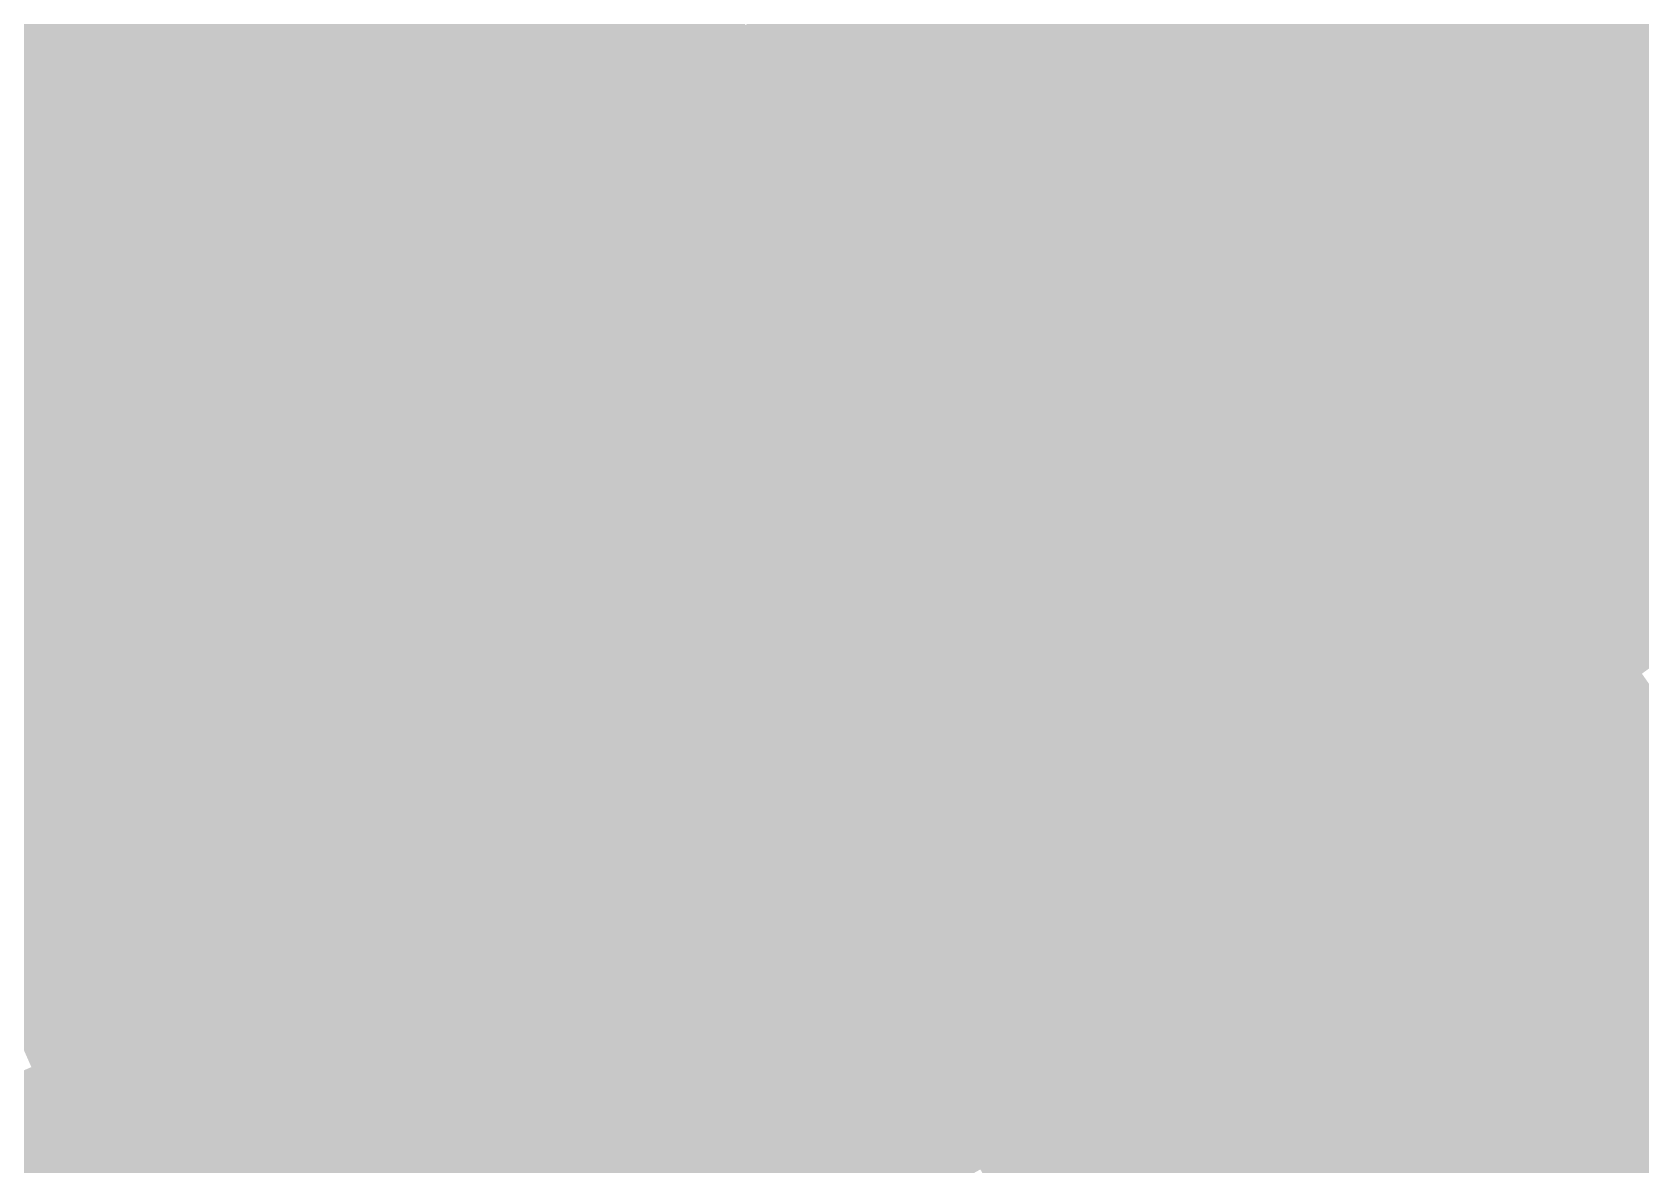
# Model space of a CAD drawing. Header units: inches. Extents: x -266 to 784, y -170 to 213.
# Drawn here: x 49.45 to 74.26, y -113.04 to -95.58 of the extents above; entities that cross this region are included whole.
import ezdxf

# ---------------------------------------------------------------- set-up
doc = ezdxf.new("R2010")
doc.units = ezdxf.units.IN
doc.header["$MEASUREMENT"] = 0

msp = doc.modelspace()

# ---------------------------------------------------------------- linework, layer by layer
at = {"color": 213, "true_color": 0xdd6ece}
msp.add_solid([(72.597328, -93.024878), (73.212559, -93.813225), (70.292518, -94.778489), (70.888217, -95.581696)], dxfattribs=at)
at = {"color": 221, "true_color": 0xee76e4}
msp.add_solid([(65.642134, -93.204669), (66.217942, -94.022254), (63.335007, -94.787536), (63.890577, -95.619005)], dxfattribs=at)
at = {"color": 221, "true_color": 0xe572d9}
msp.add_solid([(69.101119, -93.172074), (69.696819, -93.975281), (66.79375, -94.839838), (67.369558, -95.657423)], dxfattribs=at)
at = {"color": 211, "true_color": 0xfe7afe}
for points in [[(56.037199, -93.492418), (56.551302, -94.350147), (53.725903, -94.839482), (54.218801, -95.709569)], [(53.725903, -94.839482), (54.218801, -95.709569), (51.382244, -96.129418), (51.853641, -97.011339)]]:
    msp.add_solid(points, dxfattribs=at)
at = {"color": 211, "true_color": 0xfb7df6}
msp.add_solid([(59.384736, -93.778746), (59.919733, -94.623599), (57.065405, -95.207876), (57.579507, -96.065604)], dxfattribs=at)
at = {"color": 211, "true_color": 0xfe73fe}
msp.add_solid([(53.233005, -93.969395), (53.725903, -94.839482), (50.910848, -95.247497), (51.382244, -96.129418)], dxfattribs=at)
at = {"color": 221, "true_color": 0xf279eb}
msp.add_solid([(62.779436, -93.956066), (63.335007, -94.787536), (60.454731, -95.468453), (60.989729, -96.313306)], dxfattribs=at)
at = {"color": 221, "true_color": 0xea74e0}
msp.add_solid([(66.217942, -94.022254), (66.79375, -94.839838), (63.890577, -95.619005), (64.446147, -96.450475)], dxfattribs=at)
at = {"color": 213, "true_color": 0xe170d5}
msp.add_solid([(69.696819, -93.975281), (70.292518, -94.778489), (67.369558, -95.657423), (67.945367, -96.475008)], dxfattribs=at)
at = {"color": 213, "true_color": 0xd96cca}
msp.add_solid([(73.212559, -93.813225), (73.827791, -94.601571), (70.888217, -95.581696), (71.483917, -96.384904)], dxfattribs=at)
at = {"color": 211, "true_color": 0xfa6dfe}
msp.add_solid([(50.439451, -94.365575), (50.910848, -95.247497), (48.108412, -95.575), (48.558024, -96.468225)], dxfattribs=at)
at = {"color": 211, "true_color": 0xff7ffd}
msp.add_solid([(56.551302, -94.350147), (57.065405, -95.207876), (54.218801, -95.709569), (54.711699, -96.579656)], dxfattribs=at)
at = {"color": 211, "true_color": 0xf67bf2}
msp.add_solid([(59.919733, -94.623599), (60.454731, -95.468453), (57.579507, -96.065604), (58.09361, -96.923333)], dxfattribs=at)
at = {"color": 213, "true_color": 0xdd6ed1}
msp.add_solid([(70.292518, -94.778489), (70.888217, -95.581696), (67.945367, -96.475008), (68.521175, -97.292593)], dxfattribs=at)
at = {"color": 213, "true_color": 0xd46ac6}
msp.add_solid([(73.827791, -94.601571), (74.443022, -95.389918), (71.483917, -96.384904), (72.079616, -97.188111)], dxfattribs=at)
at = {"color": 221, "true_color": 0xee76e6}
msp.add_solid([(63.335007, -94.787536), (63.890577, -95.619005), (60.989729, -96.313306), (61.524726, -97.15816)], dxfattribs=at)
at = {"color": 221, "true_color": 0xe572db}
msp.add_solid([(66.79375, -94.839838), (67.369558, -95.657423), (64.446147, -96.450475), (65.001717, -97.281945)], dxfattribs=at)
at = {"color": 211, "true_color": 0xfb73fe}
msp.add_solid([(50.910848, -95.247497), (51.382244, -96.129418), (48.558024, -96.468225), (49.007635, -97.361449)], dxfattribs=at)
at = {"color": 211, "true_color": 0xfb7df9}
msp.add_solid([(57.065405, -95.207876), (57.579507, -96.065604), (54.711699, -96.579656), (55.204598, -97.449743)], dxfattribs=at)
at = {"color": 221, "true_color": 0xf279ed}
msp.add_solid([(60.454731, -95.468453), (60.989729, -96.313306), (58.09361, -96.923333), (58.607713, -97.781062)], dxfattribs=at)
at = {"color": 213, "true_color": 0xd068c2}
msp.add_solid([(74.443022, -95.389918), (75.058254, -96.178264), (72.079616, -97.188111), (72.675315, -97.991319)], dxfattribs=at)
at = {"color": 211, "true_color": 0xfd7fff}
msp.add_solid([(54.218801, -95.709569), (54.711699, -96.579656), (51.853641, -97.011339), (52.325038, -97.89326)], dxfattribs=at)
at = {"color": 221, "true_color": 0xea74e2}
msp.add_solid([(63.890577, -95.619005), (64.446147, -96.450475), (61.524726, -97.15816), (62.059724, -98.003014)], dxfattribs=at)
at = {"color": 213, "true_color": 0xe170d7}
msp.add_solid([(67.369558, -95.657423), (67.945367, -96.475008), (65.001717, -97.281945), (65.557287, -98.113414)], dxfattribs=at)
at = {"color": 213, "true_color": 0xd96ccd}
msp.add_solid([(70.888217, -95.581696), (71.483917, -96.384904), (68.521175, -97.292593), (69.096983, -98.110178)], dxfattribs=at)
at = {"color": 211, "true_color": 0xfb7afe}
msp.add_solid([(51.382244, -96.129418), (51.853641, -97.011339), (49.007635, -97.361449), (49.457246, -98.254673)], dxfattribs=at)
at = {"color": 211, "true_color": 0xf67bf5}
msp.add_solid([(57.579507, -96.065604), (58.09361, -96.923333), (55.204598, -97.449743), (55.697496, -98.31983)], dxfattribs=at)
at = {"color": 223, "true_color": 0xcc65be}
msp.add_solid([(75.058254, -96.178264), (75.673486, -96.966611), (72.675315, -97.991319), (73.271014, -98.794526)], dxfattribs=at)
at = {"color": 221, "true_color": 0xee76e9}
msp.add_solid([(60.989729, -96.313306), (61.524726, -97.15816), (58.607713, -97.781062), (59.121816, -98.63879)], dxfattribs=at)
at = {"color": 221, "true_color": 0xe572de}
msp.add_solid([(64.446147, -96.450475), (65.001717, -97.281945), (62.059724, -98.003014), (62.594722, -98.847867)], dxfattribs=at)
at = {"color": 213, "true_color": 0xdd6ed3}
msp.add_solid([(67.945367, -96.475008), (68.521175, -97.292593), (65.557287, -98.113414), (66.112858, -98.944884)], dxfattribs=at)
at = {"color": 213, "true_color": 0xd46ac9}
msp.add_solid([(71.483917, -96.384904), (72.079616, -97.188111), (69.096983, -98.110178), (69.672791, -98.927762)], dxfattribs=at)
at = {"color": 211, "true_color": 0xf97dfb}
msp.add_solid([(54.711699, -96.579656), (55.204598, -97.449743), (52.325038, -97.89326), (52.796435, -98.775182)], dxfattribs=at)
at = {"color": 211, "true_color": 0xfa7fff}
msp.add_solid([(51.853641, -97.011339), (52.325038, -97.89326), (49.457246, -98.254673), (49.906858, -99.147897)], dxfattribs=at)
at = {"color": 211, "true_color": 0xf279f0}
msp.add_solid([(58.09361, -96.923333), (58.607713, -97.781062), (55.697496, -98.31983), (56.190394, -99.189917)], dxfattribs=at)
at = {"color": 223, "true_color": 0xc863ba}
msp.add_solid([(75.673486, -96.966611), (76.288717, -97.754957), (73.271014, -98.794526), (73.866714, -99.597734)], dxfattribs=at)
at = {"color": 221, "true_color": 0xea74e5}
msp.add_solid([(61.524726, -97.15816), (62.059724, -98.003014), (59.121816, -98.63879), (59.635918, -99.496519)], dxfattribs=at)
at = {"color": 213, "true_color": 0xd068c5}
msp.add_solid([(72.079616, -97.188111), (72.675315, -97.991319), (69.672791, -98.927762), (70.248599, -99.745347)], dxfattribs=at)
at = {"color": 211, "true_color": 0xf87afe}
msp.add_solid([(49.007635, -97.361449), (49.457246, -98.254673), (46.603505, -98.534833), (47.03106, -99.438822)], dxfattribs=at)
at = {"color": 211, "true_color": 0xf57bf6}
msp.add_solid([(55.204598, -97.449743), (55.697496, -98.31983), (52.796435, -98.775182), (53.267831, -99.657103)], dxfattribs=at)
at = {"color": 213, "true_color": 0xe170da}
msp.add_solid([(65.001717, -97.281945), (65.557287, -98.113414), (62.594722, -98.847867), (63.129719, -99.692721)], dxfattribs=at)
at = {"color": 213, "true_color": 0xd96ccf}
msp.add_solid([(68.521175, -97.292593), (69.096983, -98.110178), (66.112858, -98.944884), (66.668428, -99.776353)], dxfattribs=at)
at = {"color": 223, "true_color": 0xc361b6}
msp.add_solid([(76.288717, -97.754957), (76.903949, -98.543303), (73.866714, -99.597734), (74.462413, -100.400941)], dxfattribs=at)
at = {"color": 211, "true_color": 0xf67dfb}
msp.add_solid([(52.325038, -97.89326), (52.796435, -98.775182), (49.906858, -99.147897), (50.356469, -100.041122)], dxfattribs=at)
at = {"color": 221, "true_color": 0xee76ec}
msp.add_solid([(58.607713, -97.781062), (59.121816, -98.63879), (56.190394, -99.189917), (56.683292, -100.060004)], dxfattribs=at)
at = {"color": 221, "true_color": 0xe572e1}
msp.add_solid([(62.059724, -98.003014), (62.594722, -98.847867), (59.635918, -99.496519), (60.150021, -100.354247)], dxfattribs=at)
at = {"color": 213, "true_color": 0xcc65c1}
msp.add_solid([(72.675315, -97.991319), (73.271014, -98.794526), (70.248599, -99.745347), (70.824408, -100.562932)], dxfattribs=at)
at = {"color": 213, "true_color": 0xdd6ed6}
msp.add_solid([(65.557287, -98.113414), (66.112858, -98.944884), (63.129719, -99.692721), (63.664717, -100.537574)], dxfattribs=at)
at = {"color": 213, "true_color": 0xd46acb}
msp.add_solid([(69.096983, -98.110178), (69.672791, -98.927762), (66.668428, -99.776353), (67.223998, -100.607823)], dxfattribs=at)
at = {"color": 211, "true_color": 0xf77fff}
msp.add_solid([(49.457246, -98.254673), (49.906858, -99.147897), (47.03106, -99.438822), (47.458615, -100.342812)], dxfattribs=at)
at = {"color": 211, "true_color": 0xf079f2}
msp.add_solid([(55.697496, -98.31983), (56.190394, -99.189917), (53.267831, -99.657103), (53.739228, -100.539024)], dxfattribs=at)
at = {"color": 221, "true_color": 0xea74e8}
msp.add_solid([(59.121816, -98.63879), (59.635918, -99.496519), (56.683292, -100.060004), (57.17619, -100.930091)], dxfattribs=at)
at = {"color": 211, "true_color": 0xf27bf6}
msp.add_solid([(52.796435, -98.775182), (53.267831, -99.657103), (50.356469, -100.041122), (50.80608, -100.934346)], dxfattribs=at)
at = {"color": 213, "true_color": 0xe170dd}
msp.add_solid([(62.594722, -98.847867), (63.129719, -99.692721), (60.150021, -100.354247), (60.664124, -101.211976)], dxfattribs=at)
at = {"color": 213, "true_color": 0xd96cd2}
msp.add_solid([(66.112858, -98.944884), (66.668428, -99.776353), (63.664717, -100.537574), (64.199714, -101.382428)], dxfattribs=at)
at = {"color": 213, "true_color": 0xd068c7}
msp.add_solid([(69.672791, -98.927762), (70.248599, -99.745347), (67.223998, -100.607823), (67.779568, -101.439293)], dxfattribs=at)
at = {"color": 223, "true_color": 0xc863bd}
msp.add_solid([(73.271014, -98.794526), (73.866714, -99.597734), (70.824408, -100.562932), (71.400216, -101.380517)], dxfattribs=at)
at = {"color": 211, "true_color": 0xf37dfb}
msp.add_solid([(49.906858, -99.147897), (50.356469, -100.041122), (47.458615, -100.342812), (47.88617, -101.246801)], dxfattribs=at)
at = {"color": 201, "true_color": 0xec76ee}
msp.add_solid([(56.190394, -99.189917), (56.683292, -100.060004), (53.739228, -100.539024), (54.210625, -101.420945)], dxfattribs=at)
at = {"color": 201, "true_color": 0xed79f2}
msp.add_solid([(53.267831, -99.657103), (53.739228, -100.539024), (50.80608, -100.934346), (51.255692, -101.82757)], dxfattribs=at)
at = {"color": 221, "true_color": 0xe572e4}
msp.add_solid([(59.635918, -99.496519), (60.150021, -100.354247), (57.17619, -100.930091), (57.669088, -101.800178)], dxfattribs=at)
at = {"color": 213, "true_color": 0xdd6ed9}
msp.add_solid([(63.129719, -99.692721), (63.664717, -100.537574), (60.664124, -101.211976), (61.178227, -102.069705)], dxfattribs=at)
at = {"color": 223, "true_color": 0xc361b9}
msp.add_solid([(73.866714, -99.597734), (74.462413, -100.400941), (71.400216, -101.380517), (71.976024, -102.198102)], dxfattribs=at)
at = {"color": 213, "true_color": 0xd46ace}
msp.add_solid([(66.668428, -99.776353), (67.223998, -100.607823), (64.199714, -101.382428), (64.734712, -102.227281)], dxfattribs=at)
at = {"color": 213, "true_color": 0xcc65c3}
msp.add_solid([(70.248599, -99.745347), (70.824408, -100.562932), (67.779568, -101.439293), (68.335139, -102.270762)], dxfattribs=at)
at = {"color": 201, "true_color": 0xef7bf6}
msp.add_solid([(50.356469, -100.041122), (50.80608, -100.934346), (47.88617, -101.246801), (48.313726, -102.15079)], dxfattribs=at)
at = {"color": 201, "true_color": 0xe874ea}
msp.add_solid([(56.683292, -100.060004), (57.17619, -100.930091), (54.210625, -101.420945), (54.682021, -102.302867)], dxfattribs=at)
at = {"color": 213, "true_color": 0xe170df}
msp.add_solid([(60.150021, -100.354247), (60.664124, -101.211976), (57.669088, -101.800178), (58.161987, -102.670265)], dxfattribs=at)
at = {"color": 223, "true_color": 0xbf5fb5}
msp.add_solid([(74.462413, -100.400941), (75.058112, -101.204149), (71.976024, -102.198102), (72.551832, -103.015686)], dxfattribs=at)
at = {"color": 201, "true_color": 0xe976ee}
msp.add_solid([(53.739228, -100.539024), (54.210625, -101.420945), (51.255692, -101.82757), (51.705303, -102.720795)], dxfattribs=at)
at = {"color": 213, "true_color": 0xd96cd4}
msp.add_solid([(63.664717, -100.537574), (64.199714, -101.382428), (61.178227, -102.069705), (61.692329, -102.927433)], dxfattribs=at)
at = {"color": 213, "true_color": 0xd068ca}
msp.add_solid([(67.223998, -100.607823), (67.779568, -101.439293), (64.734712, -102.227281), (65.26971, -103.072135)], dxfattribs=at)
at = {"color": 213, "true_color": 0xc863bf}
msp.add_solid([(70.824408, -100.562932), (71.400216, -101.380517), (68.335139, -102.270762), (68.890709, -103.102232)], dxfattribs=at)
at = {"color": 201, "true_color": 0xeb79f2}
msp.add_solid([(50.80608, -100.934346), (51.255692, -101.82757), (48.313726, -102.15079), (48.741281, -103.054779)], dxfattribs=at)
at = {"color": 201, "true_color": 0xe472e5}
msp.add_solid([(57.17619, -100.930091), (57.669088, -101.800178), (54.682021, -102.302867), (55.153418, -103.184788)], dxfattribs=at)
at = {"color": 213, "true_color": 0xdd6edb}
msp.add_solid([(60.664124, -101.211976), (61.178227, -102.069705), (58.161987, -102.670265), (58.654885, -103.540352)], dxfattribs=at)
at = {"color": 223, "true_color": 0xbb5db0}
msp.add_solid([(75.058112, -101.204149), (75.653812, -102.007357), (72.551832, -103.015686), (73.12764, -103.833271)], dxfattribs=at)
at = {"color": 201, "true_color": 0xe574ea}
msp.add_solid([(54.210625, -101.420945), (54.682021, -102.302867), (51.705303, -102.720795), (52.154914, -103.614019)], dxfattribs=at)
at = {"color": 213, "true_color": 0xd46ad0}
msp.add_solid([(64.199714, -101.382428), (64.734712, -102.227281), (61.692329, -102.927433), (62.206432, -103.785162)], dxfattribs=at)
at = {"color": 213, "true_color": 0xcc65c5}
msp.add_solid([(67.779568, -101.439293), (68.335139, -102.270762), (65.26971, -103.072135), (65.804707, -103.916989)], dxfattribs=at)
at = {"color": 223, "true_color": 0xc361bb}
msp.add_solid([(71.400216, -101.380517), (71.976024, -102.198102), (68.890709, -103.102232), (69.446279, -103.933702)], dxfattribs=at)
at = {"color": 201, "true_color": 0xe676ee}
msp.add_solid([(51.255692, -101.82757), (51.705303, -102.720795), (48.741281, -103.054779), (49.168836, -103.958769)], dxfattribs=at)
at = {"color": 213, "true_color": 0xdf70e1}
msp.add_solid([(57.669088, -101.800178), (58.161987, -102.670265), (55.153418, -103.184788), (55.624815, -104.066709)], dxfattribs=at)
at = {"color": 213, "true_color": 0xd96cd7}
msp.add_solid([(61.178227, -102.069705), (61.692329, -102.927433), (58.654885, -103.540352), (59.147783, -104.410439)], dxfattribs=at)
at = {"color": 223, "true_color": 0xbf5fb7}
msp.add_solid([(71.976024, -102.198102), (72.551832, -103.015686), (69.446279, -103.933702), (70.001849, -104.765171)], dxfattribs=at)
at = {"color": 223, "true_color": 0xb65bac}
msp.add_solid([(75.653812, -102.007357), (76.249511, -102.810564), (73.12764, -103.833271), (73.703448, -104.650856)], dxfattribs=at)
at = {"color": 201, "true_color": 0xe172e5}
msp.add_solid([(54.682021, -102.302867), (55.153418, -103.184788), (52.154914, -103.614019), (52.604526, -104.507243)], dxfattribs=at)
at = {"color": 213, "true_color": 0xd068cc}
msp.add_solid([(64.734712, -102.227281), (65.26971, -103.072135), (62.206432, -103.785162), (62.720535, -104.64289)], dxfattribs=at)
at = {"color": 213, "true_color": 0xc863c1}
msp.add_solid([(68.335139, -102.270762), (68.890709, -103.102232), (65.804707, -103.916989), (66.339705, -104.761842)], dxfattribs=at)
at = {"color": 213, "true_color": 0xdb6edd}
msp.add_solid([(58.161987, -102.670265), (58.654885, -103.540352), (55.624815, -104.066709), (56.096212, -104.94863)], dxfattribs=at)
at = {"color": 201, "true_color": 0xe274ea}
msp.add_solid([(51.705303, -102.720795), (52.154914, -103.614019), (49.168836, -103.958769), (49.596391, -104.862758)], dxfattribs=at)
at = {"color": 213, "true_color": 0xd46ad3}
msp.add_solid([(61.692329, -102.927433), (62.206432, -103.785162), (59.147783, -104.410439), (59.640681, -105.280526)], dxfattribs=at)
at = {"color": 223, "true_color": 0xb259a8}
msp.add_solid([(76.249511, -102.810564), (76.84521, -103.613772), (73.703448, -104.650856), (74.279257, -105.468441)], dxfattribs=at)
at = {"color": 213, "true_color": 0xdd70e1}
msp.add_solid([(55.153418, -103.184788), (55.624815, -104.066709), (52.604526, -104.507243), (53.054137, -105.400468)], dxfattribs=at)
at = {"color": 213, "true_color": 0xcc65c8}
msp.add_solid([(65.26971, -103.072135), (65.804707, -103.916989), (62.720535, -104.64289), (63.234638, -105.500619)], dxfattribs=at)
at = {"color": 223, "true_color": 0xc361bd}
msp.add_solid([(68.890709, -103.102232), (69.446279, -103.933702), (66.339705, -104.761842), (66.874702, -105.606696)], dxfattribs=at)
at = {"color": 223, "true_color": 0xbb5db3}
msp.add_solid([(72.551832, -103.015686), (73.12764, -103.833271), (70.001849, -104.765171), (70.55742, -105.596641)], dxfattribs=at)
at = {"color": 201, "true_color": 0xde72e5}
msp.add_solid([(52.154914, -103.614019), (52.604526, -104.507243), (49.596391, -104.862758), (50.023946, -105.766747)], dxfattribs=at)
at = {"color": 213, "true_color": 0xd76cd9}
msp.add_solid([(58.654885, -103.540352), (59.147783, -104.410439), (56.096212, -104.94863), (56.567608, -105.830552)], dxfattribs=at)
at = {"color": 201, "true_color": 0xe074ea}
msp.add_solid([(49.168836, -103.958769), (49.596391, -104.862758), (46.602751, -105.134122), (47.007992, -106.048332)], dxfattribs=at)
at = {"color": 213, "true_color": 0xd068ce}
msp.add_solid([(62.206432, -103.785162), (62.720535, -104.64289), (59.640681, -105.280526), (60.133579, -106.150613)], dxfattribs=at)
at = {"color": 213, "true_color": 0xc863c4}
msp.add_solid([(65.804707, -103.916989), (66.339705, -104.761842), (63.234638, -105.500619), (63.74874, -106.358348)], dxfattribs=at)
at = {"color": 223, "true_color": 0xbf5fb9}
msp.add_solid([(69.446279, -103.933702), (70.001849, -104.765171), (66.874702, -105.606696), (67.4097, -106.451549)], dxfattribs=at)
at = {"color": 223, "true_color": 0xb65baf}
msp.add_solid([(73.12764, -103.833271), (73.703448, -104.650856), (70.55742, -105.596641), (71.11299, -106.42811)], dxfattribs=at)
at = {"color": 213, "true_color": 0xd96edd}
msp.add_solid([(55.624815, -104.066709), (56.096212, -104.94863), (53.054137, -105.400468), (53.503748, -106.293692)], dxfattribs=at)
at = {"color": 213, "true_color": 0xd36ad4}
msp.add_solid([(59.147783, -104.410439), (59.640681, -105.280526), (56.567608, -105.830552), (57.039005, -106.712473)], dxfattribs=at)
at = {"color": 213, "true_color": 0xda70e1}
msp.add_solid([(52.604526, -104.507243), (53.054137, -105.400468), (50.023946, -105.766747), (50.451501, -106.670737)], dxfattribs=at)
at = {"color": 213, "true_color": 0xcc65ca}
msp.add_solid([(62.720535, -104.64289), (63.234638, -105.500619), (60.133579, -106.150613), (60.626478, -107.0207)], dxfattribs=at)
at = {"color": 223, "true_color": 0xb259aa}
msp.add_solid([(73.703448, -104.650856), (74.279257, -105.468441), (71.11299, -106.42811), (71.66856, -107.25958)], dxfattribs=at)
at = {"color": 201, "true_color": 0xdb72e5}
msp.add_solid([(49.596391, -104.862758), (50.023946, -105.766747), (47.007992, -106.048332), (47.413234, -106.962541)], dxfattribs=at)
at = {"color": 213, "true_color": 0xd46cd9}
msp.add_solid([(56.096212, -104.94863), (56.567608, -105.830552), (53.503748, -106.293692), (53.95336, -107.186916)], dxfattribs=at)
at = {"color": 213, "true_color": 0xc361bf}
msp.add_solid([(66.339705, -104.761842), (66.874702, -105.606696), (63.74874, -106.358348), (64.262843, -107.216076)], dxfattribs=at)
at = {"color": 223, "true_color": 0xbb5db5}
msp.add_solid([(70.001849, -104.765171), (70.55742, -105.596641), (67.4097, -106.451549), (67.944698, -107.296403)], dxfattribs=at)
at = {"color": 213, "true_color": 0xd66edd}
msp.add_solid([(53.054137, -105.400468), (53.503748, -106.293692), (50.451501, -106.670737), (50.879056, -107.574726)], dxfattribs=at)
at = {"color": 213, "true_color": 0xce68d0}
msp.add_solid([(59.640681, -105.280526), (60.133579, -106.150613), (57.039005, -106.712473), (57.510402, -107.594394)], dxfattribs=at)
at = {"color": 213, "true_color": 0xc863c6}
msp.add_solid([(63.234638, -105.500619), (63.74874, -106.358348), (60.626478, -107.0207), (61.119376, -107.890787)], dxfattribs=at)
at = {"color": 223, "true_color": 0xbf5fbb}
msp.add_solid([(66.874702, -105.606696), (67.4097, -106.451549), (64.262843, -107.216076), (64.776946, -108.073805)], dxfattribs=at)
at = {"color": 223, "true_color": 0xb65bb1}
msp.add_solid([(70.55742, -105.596641), (71.11299, -106.42811), (67.944698, -107.296403), (68.479695, -108.141256)], dxfattribs=at)
at = {"color": 215, "true_color": 0xae56a6}
msp.add_solid([(74.279257, -105.468441), (74.855065, -106.286026), (71.66856, -107.25958), (72.22413, -108.09105)], dxfattribs=at)
at = {"color": 213, "true_color": 0xd770e1}
msp.add_solid([(50.023946, -105.766747), (50.451501, -106.670737), (47.413234, -106.962541), (47.818475, -107.876751)], dxfattribs=at)
at = {"color": 213, "true_color": 0xd06ad4}
msp.add_solid([(56.567608, -105.830552), (57.039005, -106.712473), (53.95336, -107.186916), (54.402971, -108.08014)], dxfattribs=at)
at = {"color": 213, "true_color": 0xca65cc}
msp.add_solid([(60.133579, -106.150613), (60.626478, -107.0207), (57.510402, -107.594394), (57.981799, -108.476316)], dxfattribs=at)
at = {"color": 213, "true_color": 0xd26cd9}
msp.add_solid([(53.503748, -106.293692), (53.95336, -107.186916), (50.879056, -107.574726), (51.306611, -108.478715)], dxfattribs=at)
at = {"color": 213, "true_color": 0xc361c2}
msp.add_solid([(63.74874, -106.358348), (64.262843, -107.216076), (61.119376, -107.890787), (61.612274, -108.760874)], dxfattribs=at)
at = {"color": 223, "true_color": 0xb259ad}
msp.add_solid([(71.11299, -106.42811), (71.66856, -107.25958), (68.479695, -108.141256), (69.014693, -108.98611)], dxfattribs=at)
at = {"color": 215, "true_color": 0xaa54a2}
msp.add_solid([(74.855065, -106.286026), (75.430873, -107.103611), (72.22413, -108.09105), (72.779701, -108.922519)], dxfattribs=at)
at = {"color": 213, "true_color": 0xd36edd}
msp.add_solid([(50.451501, -106.670737), (50.879056, -107.574726), (47.818475, -107.876751), (48.223716, -108.790961)], dxfattribs=at)
at = {"color": 223, "true_color": 0xbb5db7}
msp.add_solid([(67.4097, -106.451549), (67.944698, -107.296403), (64.776946, -108.073805), (65.291048, -108.931533)], dxfattribs=at)
at = {"color": 213, "true_color": 0xcc68d0}
msp.add_solid([(57.039005, -106.712473), (57.510402, -107.594394), (54.402971, -108.08014), (54.852582, -108.973365)], dxfattribs=at)
at = {"color": 213, "true_color": 0xc663c8}
msp.add_solid([(60.626478, -107.0207), (61.119376, -107.890787), (57.981799, -108.476316), (58.453195, -109.358237)], dxfattribs=at)
at = {"color": 215, "true_color": 0xa5529e}
msp.add_solid([(75.430873, -107.103611), (76.006681, -107.921195), (72.779701, -108.922519), (73.335271, -109.753989)], dxfattribs=at)
at = {"color": 213, "true_color": 0xce6ad4}
msp.add_solid([(53.95336, -107.186916), (54.402971, -108.08014), (51.306611, -108.478715), (51.734166, -109.382704)], dxfattribs=at)
at = {"color": 223, "true_color": 0xbf5fbe}
msp.add_solid([(64.262843, -107.216076), (64.776946, -108.073805), (61.612274, -108.760874), (62.105172, -109.630961)], dxfattribs=at)
at = {"color": 223, "true_color": 0xb65bb3}
msp.add_solid([(67.944698, -107.296403), (68.479695, -108.141256), (65.291048, -108.931533), (65.805151, -109.789262)], dxfattribs=at)
at = {"color": 215, "true_color": 0xae56a8}
msp.add_solid([(71.66856, -107.25958), (72.22413, -108.09105), (69.014693, -108.98611), (69.549691, -109.830963)], dxfattribs=at)
at = {"color": 213, "true_color": 0xcf6cd9}
msp.add_solid([(50.879056, -107.574726), (51.306611, -108.478715), (48.223716, -108.790961), (48.628958, -109.705171)], dxfattribs=at)
at = {"color": 213, "true_color": 0xc865cc}
msp.add_solid([(57.510402, -107.594394), (57.981799, -108.476316), (54.852582, -108.973365), (55.302194, -109.866589)], dxfattribs=at)
at = {"color": 213, "true_color": 0xc261c3}
msp.add_solid([(61.119376, -107.890787), (61.612274, -108.760874), (58.453195, -109.358237), (58.924592, -110.240158)], dxfattribs=at)
at = {"color": 215, "true_color": 0xa1509a}
msp.add_solid([(76.006681, -107.921195), (76.582489, -108.73878), (73.335271, -109.753989), (73.890841, -110.585458)], dxfattribs=at)
at = {"color": 213, "true_color": 0xca68d0}
msp.add_solid([(54.402971, -108.08014), (54.852582, -108.973365), (51.734166, -109.382704), (52.161721, -110.286694)], dxfattribs=at)
at = {"color": 223, "true_color": 0xbb5db9}
msp.add_solid([(64.776946, -108.073805), (65.291048, -108.931533), (62.105172, -109.630961), (62.59807, -110.501048)], dxfattribs=at)
at = {"color": 223, "true_color": 0xb259af}
msp.add_solid([(68.479695, -108.141256), (69.014693, -108.98611), (65.805151, -109.789262), (66.319254, -110.646991)], dxfattribs=at)
at = {"color": 215, "true_color": 0xaa54a4}
msp.add_solid([(72.22413, -108.09105), (72.779701, -108.922519), (69.549691, -109.830963), (70.084688, -110.675817)], dxfattribs=at)
at = {"color": 213, "true_color": 0xcb6ad4}
msp.add_solid([(51.306611, -108.478715), (51.734166, -109.382704), (48.628958, -109.705171), (49.034199, -110.61938)], dxfattribs=at)
at = {"color": 213, "true_color": 0xc463c8}
msp.add_solid([(57.981799, -108.476316), (58.453195, -109.358237), (55.302194, -109.866589), (55.751805, -110.759813)], dxfattribs=at)
at = {"color": 203, "true_color": 0xbe5fbf}
msp.add_solid([(61.612274, -108.760874), (62.105172, -109.630961), (58.924592, -110.240158), (59.395989, -111.122079)], dxfattribs=at)
at = {"color": 215, "true_color": 0x9d4e96}
msp.add_solid([(76.582489, -108.73878), (77.158298, -109.556365), (73.890841, -110.585458), (74.446411, -111.416928)], dxfattribs=at)
at = {"color": 213, "true_color": 0xc565cc}
msp.add_solid([(54.852582, -108.973365), (55.302194, -109.866589), (52.161721, -110.286694), (52.589276, -111.190683)], dxfattribs=at)
at = {"color": 223, "true_color": 0xb65bb5}
msp.add_solid([(65.291048, -108.931533), (65.805151, -109.789262), (62.59807, -110.501048), (63.090969, -111.371135)], dxfattribs=at)
at = {"color": 215, "true_color": 0xae56ab}
msp.add_solid([(69.014693, -108.98611), (69.549691, -109.830963), (66.319254, -110.646991), (66.833357, -111.504719)], dxfattribs=at)
at = {"color": 215, "true_color": 0xa552a0}
msp.add_solid([(72.779701, -108.922519), (73.335271, -109.753989), (70.084688, -110.675817), (70.619686, -111.520671)], dxfattribs=at)
at = {"color": 213, "true_color": 0xc768d0}
msp.add_solid([(51.734166, -109.382704), (52.161721, -110.286694), (49.034199, -110.61938), (49.43944, -111.53359)], dxfattribs=at)
at = {"color": 203, "true_color": 0xbf61c3}
msp.add_solid([(58.453195, -109.358237), (58.924592, -110.240158), (55.751805, -110.759813), (56.201416, -111.653038)], dxfattribs=at)
at = {"color": 203, "true_color": 0xb95dbb}
msp.add_solid([(62.105172, -109.630961), (62.59807, -110.501048), (59.395989, -111.122079), (59.867386, -112.004001)], dxfattribs=at)
at = {"color": 213, "true_color": 0xc163c8}
msp.add_solid([(55.302194, -109.866589), (55.751805, -110.759813), (52.589276, -111.190683), (53.016832, -112.094672)], dxfattribs=at)
at = {"color": 223, "true_color": 0xb259b1}
msp.add_solid([(65.805151, -109.789262), (66.319254, -110.646991), (63.090969, -111.371135), (63.583867, -112.241222)], dxfattribs=at)
at = {"color": 215, "true_color": 0xaa54a6}
msp.add_solid([(69.549691, -109.830963), (70.084688, -110.675817), (66.833357, -111.504719), (67.347459, -112.362448)], dxfattribs=at)
at = {"color": 215, "true_color": 0xa1509c}
msp.add_solid([(73.335271, -109.753989), (73.890841, -110.585458), (70.619686, -111.520671), (71.154683, -112.365524)], dxfattribs=at)
at = {"color": 213, "true_color": 0xc365cc}
msp.add_solid([(52.161721, -110.286694), (52.589276, -111.190683), (49.43944, -111.53359), (49.844682, -112.4478)], dxfattribs=at)
at = {"color": 203, "true_color": 0xbb5fbf}
msp.add_solid([(58.924592, -110.240158), (59.395989, -111.122079), (56.201416, -111.653038), (56.651028, -112.546262)], dxfattribs=at)
at = {"color": 203, "true_color": 0xb55bb6}
msp.add_solid([(62.59807, -110.501048), (63.090969, -111.371135), (59.867386, -112.004001), (60.338782, -112.885922)], dxfattribs=at)
at = {"color": 215, "true_color": 0xae56ad}
msp.add_solid([(66.319254, -110.646991), (66.833357, -111.504719), (63.583867, -112.241222), (64.076765, -113.111309)], dxfattribs=at)
at = {"color": 215, "true_color": 0x9d4e98}
msp.add_solid([(73.890841, -110.585458), (74.446411, -111.416928), (71.154683, -112.365524), (71.689681, -113.210378)], dxfattribs=at)
at = {"color": 203, "true_color": 0xbd61c3}
msp.add_solid([(55.751805, -110.759813), (56.201416, -111.653038), (53.016832, -112.094672), (53.444387, -112.998662)], dxfattribs=at)
at = {"color": 215, "true_color": 0xa552a2}
msp.add_solid([(70.084688, -110.675817), (70.619686, -111.520671), (67.347459, -112.362448), (67.861562, -113.220177)], dxfattribs=at)
at = {"color": 203, "true_color": 0xb75dbb}
msp.add_solid([(59.395989, -111.122079), (59.867386, -112.004001), (56.651028, -112.546262), (57.100639, -113.439486)], dxfattribs=at)
at = {"color": 203, "true_color": 0xbf63c8}
msp.add_solid([(52.589276, -111.190683), (53.016832, -112.094672), (49.844682, -112.4478), (50.249923, -113.36201)], dxfattribs=at)
at = {"color": 203, "true_color": 0xb159b2}
msp.add_solid([(63.090969, -111.371135), (63.583867, -112.241222), (60.338782, -112.885922), (60.810179, -113.767843)], dxfattribs=at)
at = {"color": 213, "true_color": 0xc165cc}
msp.add_solid([(49.43944, -111.53359), (49.844682, -112.4478), (46.687379, -112.713303), (47.070062, -113.637183)], dxfattribs=at)
at = {"color": 215, "true_color": 0xaa54a8}
msp.add_solid([(66.833357, -111.504719), (67.347459, -112.362448), (64.076765, -113.111309), (64.569663, -113.981396)], dxfattribs=at)
at = {"color": 215, "true_color": 0xa1509e}
msp.add_solid([(70.619686, -111.520671), (71.154683, -112.365524), (67.861562, -113.220177), (68.375665, -114.077905)], dxfattribs=at)
at = {"color": 215, "true_color": 0x994c94}
msp.add_solid([(74.446411, -111.416928), (75.001981, -112.248398), (71.689681, -113.210378), (72.224679, -114.055231)], dxfattribs=at)
at = {"color": 203, "true_color": 0xb95fbf}
msp.add_solid([(56.201416, -111.653038), (56.651028, -112.546262), (53.444387, -112.998662), (53.871942, -113.902651)], dxfattribs=at)
at = {"color": 203, "true_color": 0xbb61c3}
msp.add_solid([(53.016832, -112.094672), (53.444387, -112.998662), (50.249923, -113.36201), (50.655164, -114.276219)], dxfattribs=at)
at = {"color": 203, "true_color": 0xb35bb6}
msp.add_solid([(59.867386, -112.004001), (60.338782, -112.885922), (57.100639, -113.439486), (57.55025, -114.332711)], dxfattribs=at)
at = {"color": 215, "true_color": 0xad56ae}
msp.add_solid([(63.583867, -112.241222), (64.076765, -113.111309), (60.810179, -113.767843), (61.281576, -114.649764)], dxfattribs=at)
at = {"color": 215, "true_color": 0xa552a4}
msp.add_solid([(67.347459, -112.362448), (67.861562, -113.220177), (64.569663, -113.981396), (65.062561, -114.851483)], dxfattribs=at)
at = {"color": 215, "true_color": 0x9d4e9a}
msp.add_solid([(71.154683, -112.365524), (71.689681, -113.210378), (68.375665, -114.077905), (68.889768, -114.935634)], dxfattribs=at)
at = {"color": 215, "true_color": 0x944a90}
msp.add_solid([(75.001981, -112.248398), (75.557552, -113.079867), (72.224679, -114.055231), (72.759676, -114.900085)], dxfattribs=at)
at = {"color": 203, "true_color": 0xbd63c8}
msp.add_solid([(49.844682, -112.4478), (50.249923, -113.36201), (47.070062, -113.637183), (47.452746, -114.561062)], dxfattribs=at)
at = {"color": 203, "true_color": 0xb55dbb}
msp.add_solid([(56.651028, -112.546262), (57.100639, -113.439486), (53.871942, -113.902651), (54.299497, -114.80664)], dxfattribs=at)
at = {"color": 203, "true_color": 0xaf59b2}
msp.add_solid([(60.338782, -112.885922), (60.810179, -113.767843), (57.55025, -114.332711), (57.999862, -115.225935)], dxfattribs=at)
at = {"color": 203, "true_color": 0xb75fbf}
msp.add_solid([(53.444387, -112.998662), (53.871942, -113.902651), (50.655164, -114.276219), (51.060406, -115.190429)], dxfattribs=at)

doc.saveas('drawing.dxf')
